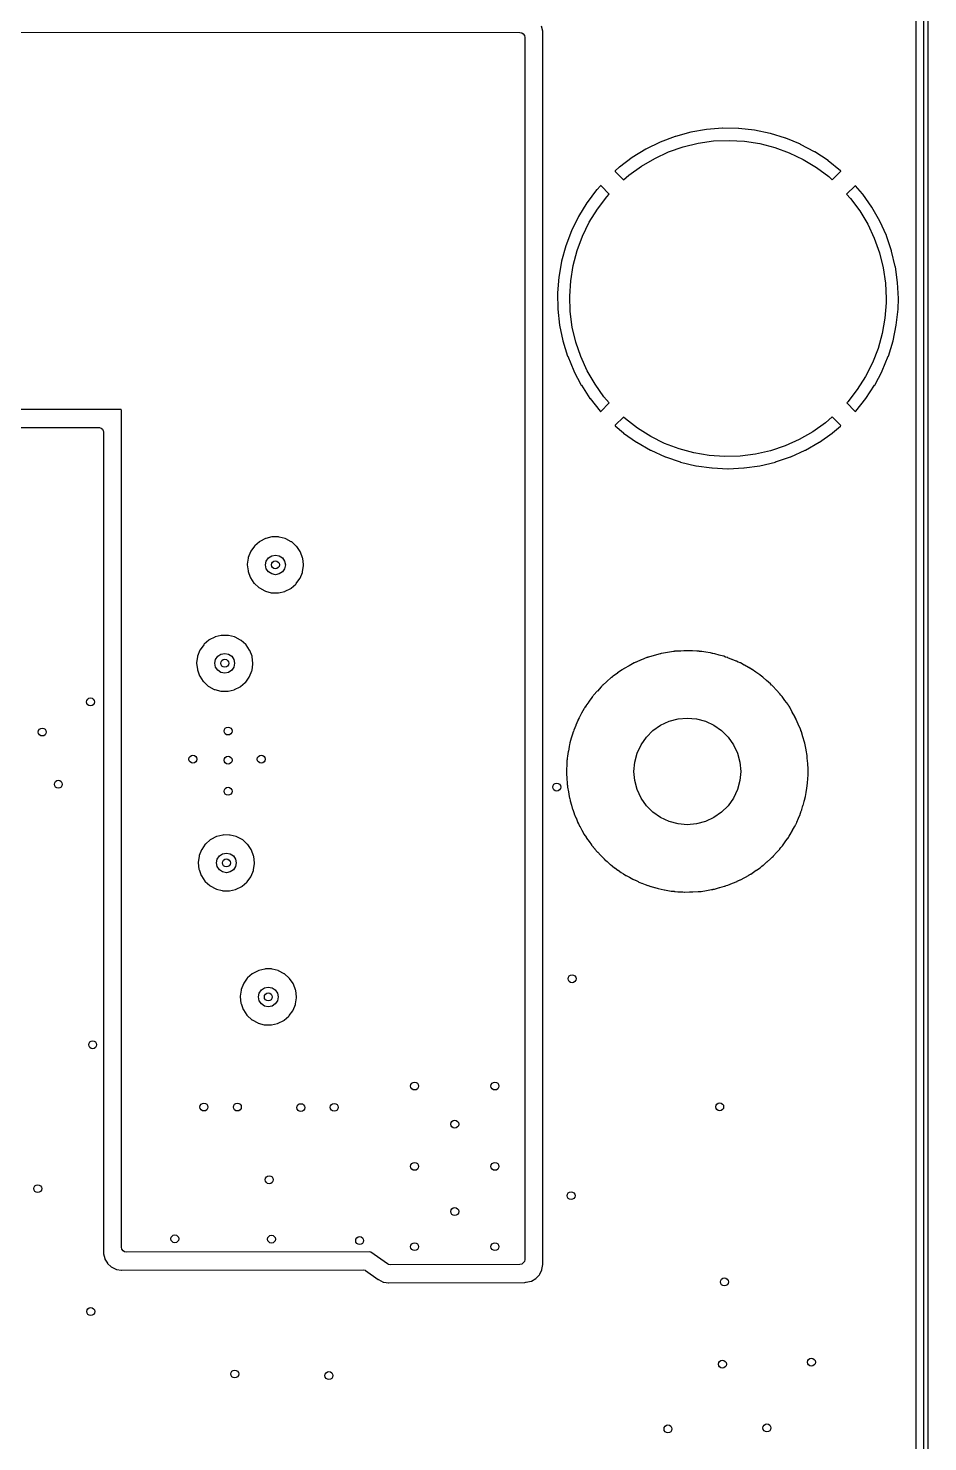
# Model space of a CAD drawing. Extents: x 0 to 4.25, y -4.33 to 0.
# Drawn here: x 3.359 to 4.254, y -2.123 to -0.715 of the extents above; entities that cross this region are included whole.
import ezdxf

# ---------------------------------------------------------------- set-up
doc = ezdxf.new("R2010")
doc.units = 0
doc.header["$MEASUREMENT"] = 0
doc.layers.add('BLACK', color=7, linetype='CONTINUOUS')

msp = doc.modelspace()

# ---------------------------------------------------------------- linework, layer by layer
at = {"layer": 'BLACK', "linetype": 'CONTINUOUS'}
for p, q in [((4.2539, 0), (4.2539, -4.3307)), ((4.242, -0.014), (4.242, -2.4072)), ((4.25, -4.3287), (4.25, -0.002)), ((0.5613, -0.7172), (3.8479, -0.7193)), ((3.8707, -0.7179), (3.8696, -0.7131)), ((3.8708, -0.7182), (3.8707, -0.7179)), ((3.8479, -0.7193), (3.8498, -0.7197)), ((3.8498, -0.7197), (3.8514, -0.7208)), ((3.8514, -0.7208), (3.8525, -0.7224)), ((3.8525, -0.7224), (3.8529, -0.7243)), ((3.8529, -0.7243), (3.8529, -1.9414)), ((3.8708, -0.7193), (3.8708, -0.7182)), ((3.8708, -0.7194), (3.8708, -0.7193)), ((3.8708, -0.8567), (3.8708, -0.7194)), ((4.0338, -0.816), (4.0182, -0.8187)), ((4.0339, -0.8159), (4.0338, -0.816)), ((4.0497, -0.8147), (4.0339, -0.8159)), ((4.0499, -0.8147), (4.0497, -0.8147)), ((4.0657, -0.815), (4.0499, -0.8147)), ((4.0659, -0.815), (4.0657, -0.815)), ((4.0816, -0.8167), (4.0659, -0.815)), ((3.9877, -0.8286), (3.9735, -0.8356)), ((3.9878, -0.8285), (3.9877, -0.8286)), ((4.0026, -0.823), (3.9878, -0.8285)), ((4.0028, -0.8229), (4.0026, -0.823)), ((4.018, -0.8187), (4.0028, -0.8229)), ((4.0107, -0.8332), (4.0256, -0.8296)), ((4.0182, -0.8187), (4.018, -0.8187)), ((4.0256, -0.8296), (4.0408, -0.8274)), ((4.0408, -0.8274), (4.0562, -0.8268)), ((4.0562, -0.8268), (4.0716, -0.8276)), ((4.0716, -0.8276), (4.0868, -0.83)), ((4.0817, -0.8167), (4.0816, -0.8167)), ((4.0972, -0.8199), (4.0817, -0.8167)), ((4.0868, -0.83), (4.1017, -0.8338)), ((4.0974, -0.82), (4.0972, -0.8199)), ((4.1125, -0.8246), (4.0974, -0.82)), ((4.1127, -0.8247), (4.1125, -0.8246)), ((4.1273, -0.8307), (4.1127, -0.8247)), ((3.9597, -0.844), (3.9471, -0.8535)), ((3.9598, -0.8439), (3.9597, -0.844)), ((3.9733, -0.8357), (3.9598, -0.8439)), ((3.9689, -0.8525), (3.9822, -0.8447)), ((3.9735, -0.8356), (3.9733, -0.8357)), ((3.9822, -0.8447), (3.9961, -0.8382)), ((3.9961, -0.8382), (4.0107, -0.8332)), ((4.1017, -0.8338), (4.1161, -0.8391)), ((4.1161, -0.8391), (4.13, -0.8457)), ((4.1274, -0.8308), (4.1273, -0.8307)), ((4.1414, -0.8382), (4.1274, -0.8308)), ((4.1415, -0.8383), (4.1414, -0.8382)), ((4.1547, -0.847), (4.1415, -0.8383)), ((3.8708, -0.8576), (3.8708, -0.8567)), ((3.8708, -0.979), (3.8708, -0.8576)), ((3.943, -0.8571), (3.9428, -0.8576)), ((3.9428, -0.8576), (3.9428, -0.8577)), ((3.9428, -0.8577), (3.9428, -0.8578)), ((3.9428, -0.8578), (3.9512, -0.8662)), ((3.9469, -0.8536), (3.943, -0.8571)), ((3.9471, -0.8535), (3.9469, -0.8536)), ((3.9564, -0.8615), (3.9689, -0.8525)), ((4.13, -0.8457), (4.1432, -0.8537)), ((4.1432, -0.8537), (4.1555, -0.8629)), ((4.1549, -0.8471), (4.1547, -0.847)), ((4.1672, -0.857), (4.1549, -0.8471)), ((4.159, -0.8661), (4.1673, -0.8579)), ((4.1674, -0.8571), (4.1672, -0.857)), ((4.1673, -0.8579), (4.1676, -0.8574)), ((4.1675, -0.8572), (4.1674, -0.8571)), ((4.1676, -0.8574), (4.1675, -0.8572)), ((3.9282, -0.872), (3.9245, -0.8761)), ((3.9284, -0.8719), (3.9282, -0.8719)), ((3.9282, -0.8719), (3.9282, -0.872)), ((3.9288, -0.8722), (3.9284, -0.8719)), ((3.937, -0.8803), (3.9288, -0.8722)), ((3.9512, -0.8662), (3.9564, -0.8615)), ((4.1555, -0.8629), (4.159, -0.8661)), ((4.1816, -0.872), (4.1732, -0.8803)), ((4.1817, -0.8719), (4.1816, -0.872)), ((4.1818, -0.8719), (4.1817, -0.8719)), ((4.1822, -0.8722), (4.1818, -0.8719)), ((4.1891, -0.8802), (4.1822, -0.8722)), ((3.9244, -0.8762), (3.9149, -0.8888)), ((3.9245, -0.8761), (3.9244, -0.8762)), ((3.9252, -0.8953), (3.9345, -0.883)), ((3.9345, -0.883), (3.937, -0.8803)), ((4.1732, -0.8803), (4.1772, -0.8847)), ((4.1772, -0.8847), (4.1863, -0.8971)), ((4.1892, -0.8804), (4.1891, -0.8802)), ((4.1983, -0.8933), (4.1892, -0.8804)), ((3.9148, -0.889), (3.9065, -0.9025)), ((3.9149, -0.8888), (3.9148, -0.889)), ((3.9171, -0.9084), (3.9252, -0.8953)), ((4.1863, -0.8971), (4.1942, -0.9103)), ((4.1984, -0.8934), (4.1983, -0.8933)), ((4.2062, -0.9072), (4.1984, -0.8934)), ((3.9064, -0.9026), (3.8995, -0.9168)), ((3.9065, -0.9025), (3.9064, -0.9026)), ((3.9104, -0.9222), (3.9171, -0.9084)), ((4.1942, -0.9103), (4.2007, -0.9242)), ((4.2063, -0.9073), (4.2062, -0.9072)), ((4.2128, -0.9217), (4.2063, -0.9073)), ((3.8994, -0.917), (3.8938, -0.9317)), ((3.8995, -0.9168), (3.8994, -0.917)), ((3.905, -0.9366), (3.9104, -0.9222)), ((4.2007, -0.9242), (4.2059, -0.9387)), ((4.2129, -0.9219), (4.2128, -0.9217)), ((4.218, -0.9368), (4.2129, -0.9219)), ((3.8938, -0.9319), (3.8896, -0.9472)), ((3.8938, -0.9317), (3.8938, -0.9319)), ((3.9011, -0.9515), (3.905, -0.9366)), ((4.2059, -0.9387), (4.2096, -0.9537)), ((4.218, -0.937), (4.218, -0.9368)), ((4.2217, -0.9524), (4.218, -0.937)), ((3.8895, -0.9473), (3.8868, -0.9629)), ((3.8896, -0.9472), (3.8895, -0.9473)), ((3.8986, -0.9667), (3.9011, -0.9515)), ((4.2096, -0.9537), (4.2119, -0.9689)), ((4.2218, -0.9526), (4.2217, -0.9524)), ((4.224, -0.9682), (4.2218, -0.9526)), ((3.8868, -0.9631), (3.8856, -0.9788)), ((3.8868, -0.9629), (3.8868, -0.9631)), ((3.8977, -0.9821), (3.8986, -0.9667)), ((4.2119, -0.9689), (4.2126, -0.9843)), ((4.224, -0.9684), (4.224, -0.9682)), ((4.2248, -0.9842), (4.224, -0.9684)), ((3.8708, -1.1104), (3.8708, -0.979)), ((3.8708, -0.979), (3.8708, -0.979)), ((3.8856, -0.9788), (3.8856, -0.979)), ((3.8856, -0.979), (3.8858, -0.9948)), ((3.8982, -0.9974), (3.8977, -0.9821)), ((4.2126, -0.9843), (4.2125, -0.9886)), ((4.2244, -0.9948), (4.2248, -0.9843)), ((4.2248, -0.9843), (4.2248, -0.9842)), ((3.8858, -0.9948), (3.8858, -0.995)), ((3.8858, -0.995), (3.8876, -1.0107)), ((3.9002, -1.0127), (3.8982, -0.9974)), ((4.2125, -0.9886), (4.2114, -1.004)), ((4.2227, -1.0107), (4.2244, -0.995)), ((4.2244, -0.995), (4.2244, -0.9948)), ((3.8876, -1.0107), (3.8876, -1.0109)), ((3.8876, -1.0109), (3.8908, -1.0264)), ((3.9037, -1.0277), (3.9002, -1.0127)), ((4.2114, -1.004), (4.2087, -1.0191)), ((4.2194, -1.0264), (4.2226, -1.0109)), ((4.2226, -1.0109), (4.2227, -1.0107)), ((3.8908, -1.0264), (3.8908, -1.0265)), ((3.8908, -1.0265), (3.8955, -1.0416)), ((3.9087, -1.0422), (3.9037, -1.0277)), ((4.2087, -1.0191), (4.2046, -1.034)), ((4.2148, -1.0416), (4.2194, -1.0265)), ((4.2194, -1.0265), (4.2194, -1.0264)), ((3.8955, -1.0416), (3.8956, -1.0418)), ((4.2046, -1.034), (4.199, -1.0483)), ((4.2147, -1.0418), (4.2148, -1.0416)), ((3.8956, -1.0418), (3.9016, -1.0564)), ((3.915, -1.0562), (3.9087, -1.0422)), ((4.199, -1.0483), (4.1921, -1.062)), ((4.2086, -1.0564), (4.2147, -1.0418)), ((3.9016, -1.0564), (3.9017, -1.0566)), ((3.9017, -1.0566), (3.9091, -1.0705)), ((3.9228, -1.0696), (3.915, -1.0562)), ((3.9317, -1.0821), (3.9228, -1.0696)), ((4.1921, -1.062), (4.1838, -1.075)), ((4.2012, -1.0705), (4.2086, -1.0566)), ((4.2086, -1.0566), (4.2086, -1.0564)), ((3.9091, -1.0705), (3.9092, -1.0707)), ((3.9092, -1.0707), (3.9178, -1.0839)), ((3.9178, -1.0839), (3.9179, -1.084)), ((3.937, -1.0881), (3.9317, -1.0821)), ((4.1838, -1.075), (4.1743, -1.0872)), ((4.1923, -1.084), (4.1924, -1.0839)), ((4.1924, -1.0839), (4.2011, -1.0707)), ((4.2011, -1.0707), (4.2012, -1.0705)), ((3.4509, -1.095), (0.5599, -1.0954)), ((3.4512, -1.095), (3.4509, -1.095)), ((3.4512, -1.0951), (3.4512, -1.095)), ((3.4514, -1.0956), (3.4512, -1.0951)), ((3.4514, -1.2496), (3.4514, -1.0956)), ((3.9179, -1.084), (3.9278, -1.0964)), ((3.9278, -1.0964), (3.9279, -1.0964)), ((3.9279, -1.0964), (3.9283, -1.0967)), ((3.9283, -1.0967), (3.9285, -1.0967)), ((3.9285, -1.0967), (3.937, -1.0881)), ((4.1743, -1.0872), (4.1733, -1.0882)), ((4.1733, -1.0882), (4.1815, -1.0964)), ((4.1815, -1.0964), (4.182, -1.0967)), ((4.182, -1.0967), (4.1821, -1.0967)), ((4.1821, -1.0967), (4.1823, -1.0965)), ((4.1823, -1.0965), (4.1824, -1.0964)), ((4.1824, -1.0964), (4.1923, -1.084)), ((3.8708, -1.111), (3.8708, -1.1104)), ((3.8708, -1.4573), (3.8708, -1.111)), ((3.943, -1.1106), (3.9428, -1.111)), ((3.9428, -1.111), (3.9428, -1.1111)), ((3.9428, -1.1111), (3.9429, -1.1112)), ((3.9429, -1.1112), (3.9511, -1.1182)), ((3.9512, -1.1024), (3.943, -1.1106)), ((3.9531, -1.1042), (3.9512, -1.1024)), ((3.9652, -1.1136), (3.9531, -1.1042)), ((4.1521, -1.1083), (4.1395, -1.1172)), ((4.159, -1.1023), (4.1521, -1.1083)), ((4.1674, -1.1107), (4.159, -1.1023)), ((4.1592, -1.1182), (4.1672, -1.1114)), ((4.1672, -1.1114), (4.1675, -1.1109)), ((4.1675, -1.1108), (4.1674, -1.1107)), ((4.1675, -1.1109), (4.1675, -1.1108)), ((0.938, -1.1133), (3.4295, -1.1129)), ((3.4295, -1.1129), (3.4312, -1.1133)), ((3.4312, -1.1133), (3.4326, -1.1144)), ((3.4326, -1.1144), (3.4334, -1.116)), ((3.4334, -1.116), (3.4335, -1.1169)), ((3.4335, -1.1169), (3.4336, -1.9342)), ((3.9511, -1.1182), (3.9512, -1.1183)), ((3.9512, -1.1183), (3.9642, -1.1274)), ((3.9783, -1.1217), (3.9652, -1.1136)), ((3.9921, -1.1286), (3.9783, -1.1217)), ((4.1261, -1.1248), (4.1121, -1.1311)), ((4.1395, -1.1172), (4.1261, -1.1248)), ((4.1461, -1.1274), (4.159, -1.1183)), ((4.159, -1.1183), (4.1592, -1.1182)), ((3.9642, -1.1274), (3.9643, -1.1275)), ((3.9643, -1.1275), (3.978, -1.1354)), ((3.978, -1.1354), (3.9782, -1.1354)), ((3.9782, -1.1354), (3.9926, -1.1419)), ((4.0065, -1.134), (3.9921, -1.1286)), ((4.0213, -1.1381), (4.0065, -1.134)), ((4.0365, -1.1406), (4.0213, -1.1381)), ((4.0825, -1.1393), (4.0672, -1.1413)), ((4.0975, -1.1359), (4.0825, -1.1393)), ((4.1121, -1.1311), (4.0975, -1.1359)), ((4.1177, -1.1419), (4.132, -1.1354)), ((4.132, -1.1354), (4.1322, -1.1354)), ((4.1322, -1.1354), (4.1459, -1.1275)), ((4.1459, -1.1275), (4.1461, -1.1274)), ((3.9926, -1.1419), (3.9928, -1.142)), ((3.9928, -1.142), (4.0077, -1.1471)), ((4.0077, -1.1471), (4.0079, -1.1472)), ((4.0079, -1.1472), (4.0232, -1.1509)), ((4.0232, -1.1509), (4.0234, -1.1509)), ((4.0234, -1.1509), (4.0391, -1.1531)), ((4.0518, -1.1417), (4.0365, -1.1406)), ((4.0391, -1.1531), (4.0393, -1.1531)), ((4.0393, -1.1531), (4.055, -1.1539)), ((4.0672, -1.1413), (4.0518, -1.1417)), ((4.055, -1.1539), (4.0552, -1.1539)), ((4.0552, -1.1539), (4.071, -1.1531)), ((4.071, -1.1531), (4.0712, -1.1531)), ((4.0712, -1.1531), (4.0868, -1.1509)), ((4.0868, -1.1509), (4.087, -1.1509)), ((4.087, -1.1509), (4.1024, -1.1472)), ((4.1024, -1.1472), (4.1025, -1.1471)), ((4.1025, -1.1471), (4.1175, -1.142)), ((4.1175, -1.142), (4.1177, -1.1419)), ((3.5947, -1.2235), (3.5892, -1.2263)), ((3.5952, -1.2233), (3.5947, -1.2235)), ((3.6012, -1.2218), (3.5952, -1.2233)), ((3.6018, -1.2218), (3.6012, -1.2218)), ((3.6079, -1.2218), (3.6018, -1.2218)), ((3.6085, -1.2219), (3.6079, -1.2218)), ((3.6145, -1.2234), (3.6085, -1.2219)), ((3.615, -1.2236), (3.6145, -1.2234)), ((3.6205, -1.2265), (3.615, -1.2236)), ((3.5799, -1.2366), (3.5777, -1.2424)), ((3.5802, -1.2361), (3.5799, -1.2366)), ((3.5837, -1.2311), (3.5802, -1.2361)), ((3.5841, -1.2307), (3.5837, -1.2311)), ((3.5888, -1.2266), (3.5841, -1.2307)), ((3.5892, -1.2263), (3.5888, -1.2266)), ((3.6209, -1.2268), (3.6205, -1.2265)), ((3.6255, -1.2309), (3.6209, -1.2268)), ((3.6259, -1.2313), (3.6255, -1.2309)), ((3.6294, -1.2364), (3.6259, -1.2313)), ((3.6297, -1.2369), (3.6294, -1.2364)), ((3.6318, -1.2426), (3.6297, -1.2369)), ((3.4514, -1.2499), (3.4514, -1.2496)), ((3.4514, -1.3476), (3.4514, -1.2499)), ((3.5775, -1.2429), (3.5767, -1.249)), ((3.5767, -1.249), (3.5767, -1.2496)), ((3.5767, -1.2496), (3.5774, -1.2557)), ((3.5777, -1.2424), (3.5775, -1.2429)), ((3.5949, -1.2496), (3.5956, -1.2458)), ((3.5956, -1.2534), (3.5949, -1.2496)), ((3.5956, -1.2458), (3.5978, -1.2427)), ((3.5978, -1.2427), (3.601, -1.2405)), ((3.601, -1.2405), (3.6047, -1.2398)), ((3.6047, -1.2398), (3.6085, -1.2405)), ((3.6085, -1.2405), (3.6117, -1.2427)), ((3.6117, -1.2427), (3.6138, -1.2458)), ((3.6138, -1.2458), (3.6146, -1.2496)), ((3.6146, -1.2496), (3.6138, -1.2534)), ((3.632, -1.2432), (3.6318, -1.2426)), ((3.6318, -1.2566), (3.6327, -1.2504)), ((3.6327, -1.2494), (3.632, -1.2432)), ((3.6328, -1.2498), (3.6327, -1.2494)), ((3.6327, -1.2504), (3.6328, -1.25)), ((3.6328, -1.25), (3.6328, -1.2498)), ((3.5774, -1.2557), (3.5775, -1.2563)), ((3.5775, -1.2563), (3.5796, -1.262)), ((3.5796, -1.262), (3.5799, -1.2626)), ((3.5799, -1.2626), (3.5833, -1.2677)), ((3.5978, -1.2566), (3.5956, -1.2534)), ((3.601, -1.2587), (3.5978, -1.2566)), ((3.6047, -1.2594), (3.601, -1.2587)), ((3.6085, -1.2587), (3.6047, -1.2594)), ((3.6117, -1.2566), (3.6085, -1.2587)), ((3.6138, -1.2534), (3.6117, -1.2566)), ((3.6255, -1.2683), (3.6291, -1.2633)), ((3.6291, -1.2633), (3.6294, -1.2628)), ((3.6294, -1.2628), (3.6317, -1.2571)), ((3.6317, -1.2571), (3.6318, -1.2566)), ((3.5833, -1.2677), (3.5837, -1.2681)), ((3.5837, -1.2681), (3.5883, -1.2723)), ((3.5883, -1.2723), (3.5888, -1.2726)), ((3.5888, -1.2726), (3.5941, -1.2755)), ((3.5941, -1.2755), (3.5947, -1.2757)), ((3.5947, -1.2757), (3.6006, -1.2773)), ((3.6006, -1.2773), (3.6012, -1.2774)), ((3.6012, -1.2774), (3.6074, -1.2775)), ((3.6074, -1.2775), (3.6079, -1.2774)), ((3.6079, -1.2774), (3.6139, -1.276)), ((3.6139, -1.276), (3.6145, -1.2758)), ((3.6145, -1.2758), (3.62, -1.2731)), ((3.62, -1.2731), (3.6205, -1.2728)), ((3.6205, -1.2728), (3.6251, -1.2688)), ((3.6251, -1.2688), (3.6255, -1.2683)), ((3.5443, -1.3215), (3.5388, -1.3243)), ((3.5448, -1.3213), (3.5443, -1.3215)), ((3.5508, -1.3199), (3.5448, -1.3213)), ((3.5514, -1.3198), (3.5508, -1.3199)), ((3.5575, -1.3198), (3.5514, -1.3198)), ((3.5581, -1.3199), (3.5575, -1.3198)), ((3.564, -1.3214), (3.5581, -1.3199)), ((3.5646, -1.3216), (3.564, -1.3214)), ((3.57, -1.3245), (3.5646, -1.3216)), ((3.5295, -1.3347), (3.5272, -1.3404)), ((3.5298, -1.3341), (3.5295, -1.3347)), ((3.5333, -1.3291), (3.5298, -1.3341)), ((3.5337, -1.3287), (3.5333, -1.3291)), ((3.5383, -1.3247), (3.5337, -1.3287)), ((3.5388, -1.3243), (3.5383, -1.3247)), ((3.5705, -1.3248), (3.57, -1.3245)), ((3.5751, -1.3289), (3.5705, -1.3248)), ((3.5755, -1.3294), (3.5751, -1.3289)), ((3.579, -1.3344), (3.5755, -1.3294)), ((3.5792, -1.3349), (3.579, -1.3344)), ((3.5814, -1.3407), (3.5792, -1.3349)), ((3.9948, -1.3369), (3.9889, -1.3378)), ((4.0009, -1.3358), (3.9948, -1.3369)), ((3.9948, -1.3369), (3.9948, -1.3369)), ((4.0011, -1.3358), (4.0009, -1.3358)), ((4.0014, -1.3358), (4.0011, -1.3358)), ((4.0018, -1.3358), (4.0014, -1.3358)), ((4.002, -1.3357), (4.0018, -1.3358)), ((4.0022, -1.3357), (4.002, -1.3357)), ((4.0082, -1.3354), (4.0022, -1.3357)), ((4.0111, -1.3353), (4.0082, -1.3354)), ((4.0082, -1.3354), (4.0082, -1.3354)), ((4.0113, -1.3353), (4.0111, -1.3353)), ((4.0116, -1.3353), (4.0113, -1.3353)), ((4.0118, -1.3353), (4.0116, -1.3353)), ((4.0154, -1.3351), (4.0118, -1.3353)), ((4.0156, -1.3351), (4.0154, -1.3351)), ((4.0183, -1.3353), (4.0156, -1.3351)), ((4.0186, -1.3353), (4.0183, -1.3353)), ((4.0196, -1.3353), (4.0186, -1.3353)), ((4.0197, -1.3353), (4.0196, -1.3353)), ((4.024, -1.3354), (4.0197, -1.3353)), ((4.0242, -1.3354), (4.024, -1.3354)), ((4.0264, -1.3357), (4.0242, -1.3354)), ((4.0267, -1.3358), (4.0264, -1.3357)), ((4.0288, -1.3359), (4.0267, -1.3358)), ((4.029, -1.3359), (4.0288, -1.3359)), ((4.0331, -1.3366), (4.029, -1.3359)), ((4.0332, -1.3367), (4.0331, -1.3366)), ((4.0375, -1.3373), (4.0332, -1.3367)), ((4.0377, -1.3373), (4.0375, -1.3373)), ((4.0397, -1.3378), (4.0377, -1.3373)), ((3.4514, -1.3479), (3.4514, -1.3476)), ((3.4514, -1.5465), (3.4514, -1.3479)), ((3.5271, -1.341), (3.5263, -1.3471)), ((3.5263, -1.3471), (3.5263, -1.3476)), ((3.5263, -1.3476), (3.527, -1.3537)), ((3.5272, -1.3404), (3.5271, -1.341)), ((3.5444, -1.3476), (3.5452, -1.3439)), ((3.5452, -1.3514), (3.5444, -1.3476)), ((3.5452, -1.3439), (3.5473, -1.3407)), ((3.5473, -1.3546), (3.5452, -1.3514)), ((3.5473, -1.3407), (3.5505, -1.3385)), ((3.5505, -1.3385), (3.5543, -1.3378)), ((3.5543, -1.3378), (3.5581, -1.3385)), ((3.5581, -1.3385), (3.5612, -1.3407)), ((3.5612, -1.3407), (3.5634, -1.3439)), ((3.5634, -1.3514), (3.5612, -1.3546)), ((3.5634, -1.3439), (3.5641, -1.3476)), ((3.5641, -1.3476), (3.5634, -1.3514)), ((3.5816, -1.3413), (3.5814, -1.3407)), ((3.5814, -1.3546), (3.5823, -1.3484)), ((3.5823, -1.3475), (3.5816, -1.3413)), ((3.5823, -1.3478), (3.5823, -1.3475)), ((3.5823, -1.3481), (3.5823, -1.3478)), ((3.5823, -1.3484), (3.5823, -1.3481)), ((3.9567, -1.3502), (3.9517, -1.3528)), ((3.9618, -1.3473), (3.9567, -1.3501)), ((3.9567, -1.3501), (3.9567, -1.3502)), ((3.962, -1.3472), (3.9618, -1.3473)), ((3.9626, -1.347), (3.962, -1.3472)), ((3.9629, -1.3468), (3.9626, -1.347)), ((3.9634, -1.3466), (3.9629, -1.3468)), ((3.9636, -1.3465), (3.9634, -1.3466)), ((3.9688, -1.3443), (3.9636, -1.3465)), ((3.9689, -1.3443), (3.9688, -1.3443)), ((3.9744, -1.342), (3.9689, -1.3443)), ((3.9746, -1.3419), (3.9744, -1.342)), ((3.9751, -1.3418), (3.9746, -1.3419)), ((3.9755, -1.3417), (3.9751, -1.3418)), ((3.9758, -1.3415), (3.9755, -1.3417)), ((3.976, -1.3415), (3.9758, -1.3415)), ((3.9816, -1.3399), (3.976, -1.3415)), ((3.9875, -1.3382), (3.9816, -1.3399)), ((3.9816, -1.3399), (3.9816, -1.3399)), ((3.9877, -1.3381), (3.9875, -1.3382)), ((3.9881, -1.3381), (3.9877, -1.3381)), ((3.9885, -1.338), (3.9881, -1.3381)), ((3.9887, -1.3379), (3.9885, -1.338)), ((3.9889, -1.3378), (3.9887, -1.3379)), ((4.04, -1.3379), (4.0397, -1.3378)), ((4.042, -1.3382), (4.04, -1.3379)), ((4.0422, -1.3383), (4.042, -1.3382)), ((4.0463, -1.3395), (4.0422, -1.3383)), ((4.0464, -1.3395), (4.0463, -1.3395)), ((4.0507, -1.3406), (4.0464, -1.3395)), ((4.0509, -1.3407), (4.0507, -1.3406)), ((4.0528, -1.3414), (4.0509, -1.3407)), ((4.0531, -1.3415), (4.0528, -1.3414)), ((4.0549, -1.342), (4.0531, -1.3415)), ((4.0551, -1.3421), (4.0549, -1.342)), ((4.0591, -1.3438), (4.0551, -1.3421)), ((4.0592, -1.3438), (4.0591, -1.3438)), ((4.0634, -1.3454), (4.0592, -1.3438)), ((4.0637, -1.3455), (4.0634, -1.3454)), ((4.0653, -1.3464), (4.0637, -1.3455)), ((4.0656, -1.3465), (4.0653, -1.3464)), ((4.0673, -1.3472), (4.0656, -1.3465)), ((4.0675, -1.3473), (4.0673, -1.3472)), ((4.0713, -1.3495), (4.0675, -1.3473)), ((4.0715, -1.3495), (4.0713, -1.3495)), ((4.0756, -1.3517), (4.0715, -1.3495)), ((3.527, -1.3537), (3.5271, -1.3543)), ((3.5271, -1.3543), (3.5292, -1.3601)), ((3.5292, -1.3601), (3.5295, -1.3606)), ((3.5295, -1.3606), (3.5329, -1.3657)), ((3.5505, -1.3567), (3.5473, -1.3546)), ((3.5543, -1.3575), (3.5505, -1.3567)), ((3.5581, -1.3567), (3.5543, -1.3575)), ((3.5612, -1.3546), (3.5581, -1.3567)), ((3.5751, -1.3664), (3.5787, -1.3614)), ((3.5787, -1.3614), (3.579, -1.3609)), ((3.579, -1.3609), (3.5812, -1.3552)), ((3.5812, -1.3552), (3.5814, -1.3546)), ((3.9389, -1.3619), (3.9347, -1.3657)), ((3.9391, -1.3618), (3.9389, -1.3619)), ((3.9397, -1.3613), (3.9391, -1.3618)), ((3.94, -1.3611), (3.9397, -1.3613)), ((3.9405, -1.3606), (3.94, -1.3611)), ((3.9407, -1.3605), (3.9405, -1.3606)), ((3.9452, -1.3574), (3.9407, -1.3605)), ((3.9453, -1.3573), (3.9452, -1.3574)), ((3.9499, -1.354), (3.9453, -1.3573)), ((3.9501, -1.3538), (3.9499, -1.354)), ((3.9507, -1.3535), (3.9501, -1.3538)), ((3.9511, -1.3533), (3.9507, -1.3535)), ((3.9516, -1.353), (3.9511, -1.3533)), ((3.9517, -1.3528), (3.9516, -1.353)), ((4.0758, -1.3518), (4.0756, -1.3517)), ((4.0773, -1.3528), (4.0758, -1.3518)), ((4.0775, -1.3529), (4.0773, -1.3528)), ((4.079, -1.3537), (4.0775, -1.3529)), ((4.0792, -1.3538), (4.079, -1.3537)), ((4.0829, -1.3565), (4.0792, -1.3538)), ((4.083, -1.3566), (4.0829, -1.3565)), ((4.0869, -1.3592), (4.083, -1.3566)), ((4.0871, -1.3594), (4.0869, -1.3592)), ((4.0884, -1.3604), (4.0871, -1.3594)), ((4.0886, -1.3606), (4.0884, -1.3604)), ((4.0899, -1.3615), (4.0886, -1.3606)), ((4.0901, -1.3617), (4.0899, -1.3615)), ((4.0935, -1.3648), (4.0901, -1.3617)), ((4.0936, -1.3649), (4.0935, -1.3648)), ((4.0973, -1.368), (4.0936, -1.3649)), ((3.5329, -1.3657), (3.5333, -1.3661)), ((3.5333, -1.3661), (3.5378, -1.3703)), ((3.5378, -1.3703), (3.5383, -1.3706)), ((3.5383, -1.3706), (3.5437, -1.3736)), ((3.5437, -1.3736), (3.5443, -1.3738)), ((3.5443, -1.3738), (3.5502, -1.3753)), ((3.5502, -1.3753), (3.5508, -1.3754)), ((3.5508, -1.3754), (3.5569, -1.3755)), ((3.5569, -1.3755), (3.5575, -1.3755)), ((3.5575, -1.3755), (3.5635, -1.3741)), ((3.5635, -1.3741), (3.564, -1.3739)), ((3.564, -1.3739), (3.5695, -1.3711)), ((3.5695, -1.3711), (3.57, -1.3708)), ((3.57, -1.3708), (3.5747, -1.3668)), ((3.5747, -1.3668), (3.5751, -1.3664)), ((3.9214, -1.3794), (3.9209, -1.3801)), ((3.9215, -1.3792), (3.9214, -1.3794)), ((3.9251, -1.3753), (3.9215, -1.3792)), ((3.9252, -1.3753), (3.9251, -1.3753)), ((3.9288, -1.3711), (3.9252, -1.3753)), ((3.929, -1.3709), (3.9288, -1.3711)), ((3.9296, -1.3703), (3.929, -1.3709)), ((3.9299, -1.3701), (3.9296, -1.3703)), ((3.9304, -1.3695), (3.9299, -1.3701)), ((3.9306, -1.3693), (3.9304, -1.3695)), ((3.9347, -1.3658), (3.9306, -1.3693)), ((3.9347, -1.3657), (3.9347, -1.3658)), ((4.0975, -1.3682), (4.0973, -1.368)), ((4.0986, -1.3693), (4.0975, -1.3682)), ((4.0988, -1.3695), (4.0986, -1.3693)), ((4.0999, -1.3705), (4.0988, -1.3695)), ((4.1, -1.3707), (4.0999, -1.3705)), ((4.1032, -1.3742), (4.1, -1.3707)), ((4.1033, -1.3743), (4.1032, -1.3742)), ((4.1067, -1.3779), (4.1033, -1.3743)), ((4.1068, -1.3781), (4.1067, -1.3779)), ((4.1077, -1.3793), (4.1068, -1.3781)), ((4.1079, -1.3795), (4.1077, -1.3793)), ((4.1088, -1.3805), (4.1079, -1.3795)), ((3.9121, -1.3926), (3.9095, -1.3972)), ((3.9122, -1.3924), (3.9121, -1.3926)), ((3.9128, -1.3915), (3.9122, -1.3924)), ((3.913, -1.3912), (3.9128, -1.3915)), ((3.9135, -1.3903), (3.913, -1.3912)), ((3.9136, -1.3901), (3.9135, -1.3903)), ((3.9167, -1.3859), (3.9136, -1.3901)), ((3.9198, -1.3814), (3.9167, -1.3858)), ((3.9167, -1.3858), (3.9167, -1.3859)), ((3.92, -1.3812), (3.9198, -1.3814)), ((3.9206, -1.3804), (3.92, -1.3812)), ((3.9209, -1.3801), (3.9206, -1.3804)), ((4.109, -1.3807), (4.1088, -1.3805)), ((4.1118, -1.3847), (4.109, -1.3807)), ((4.1118, -1.3848), (4.1118, -1.3847)), ((4.1149, -1.3888), (4.1118, -1.3848)), ((4.115, -1.389), (4.1149, -1.3888)), ((4.1157, -1.3902), (4.115, -1.389)), ((4.1159, -1.3905), (4.1157, -1.3902)), ((4.1166, -1.3915), (4.1159, -1.3905)), ((4.1167, -1.3917), (4.1166, -1.3915)), ((4.1191, -1.3961), (4.1167, -1.3917)), ((3.9056, -1.4046), (3.9037, -1.4094)), ((3.9057, -1.4044), (3.9056, -1.4046)), ((3.9063, -1.4033), (3.9057, -1.4044)), ((3.9064, -1.403), (3.9063, -1.4033)), ((3.9069, -1.402), (3.9064, -1.403)), ((3.907, -1.4018), (3.9069, -1.402)), ((3.9095, -1.3973), (3.907, -1.4018)), ((3.9095, -1.3972), (3.9095, -1.3973)), ((3.9881, -1.4093), (3.9965, -1.4054)), ((3.9965, -1.4054), (4.0054, -1.403)), ((4.0054, -1.403), (4.0146, -1.4022)), ((4.0146, -1.4022), (4.0239, -1.403)), ((4.0239, -1.403), (4.0328, -1.4054)), ((4.0328, -1.4054), (4.0412, -1.4093)), ((4.1191, -1.3962), (4.1191, -1.3961)), ((4.1217, -1.4006), (4.1191, -1.3962)), ((4.1218, -1.4008), (4.1217, -1.4006)), ((4.1223, -1.402), (4.1218, -1.4008)), ((4.1225, -1.4023), (4.1223, -1.402)), ((4.123, -1.4033), (4.1225, -1.4023)), ((4.1231, -1.4035), (4.123, -1.4033)), ((4.1251, -1.4082), (4.1231, -1.4035)), ((3.9006, -1.4173), (3.8992, -1.4222)), ((3.9007, -1.417), (3.9006, -1.4173)), ((3.9011, -1.4158), (3.9007, -1.417)), ((3.9013, -1.4155), (3.9011, -1.4158)), ((3.9016, -1.4143), (3.9013, -1.4155)), ((3.9017, -1.4141), (3.9016, -1.4143)), ((3.9037, -1.4095), (3.9017, -1.4141)), ((3.9037, -1.4094), (3.9037, -1.4095)), ((3.9686, -1.4287), (3.9739, -1.4211)), ((3.9739, -1.4211), (3.9805, -1.4146)), ((3.9805, -1.4146), (3.9881, -1.4093)), ((4.0412, -1.4093), (4.0488, -1.4146)), ((4.0488, -1.4146), (4.0554, -1.4211)), ((4.0554, -1.4211), (4.0607, -1.4287)), ((4.1251, -1.4083), (4.1251, -1.4082)), ((4.1272, -1.4131), (4.1251, -1.4083)), ((4.1273, -1.4133), (4.1272, -1.4131)), ((4.1277, -1.4144), (4.1273, -1.4133)), ((4.1278, -1.4147), (4.1277, -1.4144)), ((4.1282, -1.4157), (4.1278, -1.4147)), ((4.1282, -1.4159), (4.1282, -1.4157)), ((4.1297, -1.4209), (4.1282, -1.4159)), ((4.1297, -1.421), (4.1297, -1.4209)), ((4.1313, -1.4261), (4.1297, -1.421)), ((3.8962, -1.4354), (3.8954, -1.4401)), ((3.8963, -1.4353), (3.8962, -1.4354)), ((3.897, -1.4304), (3.8963, -1.4353)), ((3.8971, -1.4302), (3.897, -1.4304)), ((3.8974, -1.4288), (3.8971, -1.4302)), ((3.8975, -1.4285), (3.8974, -1.4288)), ((3.8977, -1.4271), (3.8975, -1.4285)), ((3.8978, -1.4269), (3.8977, -1.4271)), ((3.8992, -1.4223), (3.8978, -1.4269)), ((3.8992, -1.4222), (3.8992, -1.4223)), ((3.9647, -1.4371), (3.9686, -1.4287)), ((4.0607, -1.4287), (4.0646, -1.4371)), ((4.1314, -1.4263), (4.1313, -1.4261)), ((4.1315, -1.4273), (4.1314, -1.4263)), ((4.1316, -1.4277), (4.1315, -1.4273)), ((4.1319, -1.4286), (4.1316, -1.4277)), ((4.1319, -1.4288), (4.1319, -1.4286)), ((4.1328, -1.434), (4.1319, -1.4288)), ((4.1328, -1.4341), (4.1328, -1.434)), ((4.1338, -1.4395), (4.1328, -1.4341)), ((3.8947, -1.4489), (3.8944, -1.4535)), ((3.8948, -1.4487), (3.8947, -1.4489)), ((3.8949, -1.4439), (3.8948, -1.4487)), ((3.895, -1.4437), (3.8949, -1.4439)), ((3.8952, -1.4421), (3.895, -1.4437)), ((3.8953, -1.4404), (3.8952, -1.4418)), ((3.8952, -1.4418), (3.8952, -1.4421)), ((3.8954, -1.4401), (3.8953, -1.4404)), ((3.9615, -1.4553), (3.9623, -1.4461)), ((3.9623, -1.4461), (3.9647, -1.4371)), ((4.0646, -1.4371), (4.067, -1.4461)), ((4.067, -1.4461), (4.0678, -1.4553)), ((4.1339, -1.4397), (4.1338, -1.4395)), ((4.1339, -1.4406), (4.1339, -1.4397)), ((4.134, -1.441), (4.1339, -1.4406)), ((4.1341, -1.4418), (4.134, -1.441)), ((4.1341, -1.442), (4.1341, -1.4418)), ((4.1345, -1.4474), (4.1341, -1.442)), ((4.1345, -1.4475), (4.1345, -1.4474)), ((4.1349, -1.4531), (4.1345, -1.4475)), ((3.8708, -1.9462), (3.8708, -1.4573)), ((3.8708, -1.4573), (3.8708, -1.4573)), ((3.8944, -1.4535), (3.8944, -1.4538)), ((3.8944, -1.4538), (3.8945, -1.4553)), ((3.8945, -1.4556), (3.8944, -1.4573)), ((3.8944, -1.4573), (3.8944, -1.4575)), ((3.8944, -1.4575), (3.8948, -1.4623)), ((3.8945, -1.4553), (3.8945, -1.4556)), ((3.8948, -1.4623), (3.8948, -1.4624)), ((3.8948, -1.4624), (3.895, -1.4669)), ((3.9623, -1.4645), (3.9615, -1.4553)), ((4.0678, -1.4553), (4.067, -1.4645)), ((4.1344, -1.4667), (4.1345, -1.4628)), ((4.1345, -1.4626), (4.1348, -1.4587)), ((4.1345, -1.4628), (4.1345, -1.4626)), ((4.1348, -1.4587), (4.1349, -1.4586)), ((4.1349, -1.4533), (4.1349, -1.4531)), ((4.1349, -1.4541), (4.1349, -1.4533)), ((4.1349, -1.4545), (4.1349, -1.4541)), ((4.1349, -1.4552), (4.1349, -1.4545)), ((4.1349, -1.4554), (4.1349, -1.4552)), ((4.1349, -1.4586), (4.1349, -1.4554)), ((3.895, -1.4669), (3.895, -1.4672)), ((3.895, -1.4672), (3.8952, -1.4688)), ((3.8952, -1.4688), (3.8953, -1.4691)), ((3.8953, -1.4691), (3.8954, -1.4709)), ((3.8954, -1.4709), (3.8954, -1.4711)), ((3.8954, -1.4711), (3.8963, -1.4757)), ((3.8963, -1.4757), (3.8963, -1.4758)), ((3.8963, -1.4758), (3.897, -1.4802)), ((3.9647, -1.4735), (3.9623, -1.4645)), ((3.9686, -1.4819), (3.9647, -1.4735)), ((4.0646, -1.4735), (4.0607, -1.4819)), ((4.067, -1.4645), (4.0646, -1.4735)), ((4.1323, -1.4802), (4.1329, -1.4762)), ((4.1329, -1.476), (4.1337, -1.4722)), ((4.1329, -1.4762), (4.1329, -1.476)), ((4.1337, -1.4719), (4.1339, -1.4696)), ((4.1337, -1.4722), (4.1337, -1.4719)), ((4.1339, -1.4696), (4.134, -1.4694)), ((4.134, -1.4694), (4.1343, -1.4669)), ((4.1343, -1.4669), (4.1344, -1.4667)), ((3.897, -1.4802), (3.8971, -1.4804)), ((3.8971, -1.4804), (3.8975, -1.4821)), ((3.8975, -1.4821), (3.8976, -1.4824)), ((3.8976, -1.4824), (3.8979, -1.4843)), ((3.8979, -1.4843), (3.898, -1.4845)), ((3.898, -1.4845), (3.8993, -1.4888)), ((3.8993, -1.4888), (3.8994, -1.489)), ((3.8994, -1.489), (3.9005, -1.4932)), ((3.9739, -1.4895), (3.9686, -1.4819)), ((3.9805, -1.496), (3.9739, -1.4895)), ((4.0554, -1.4895), (4.0488, -1.496)), ((4.0607, -1.4819), (4.0554, -1.4895)), ((4.1287, -1.4934), (4.1298, -1.4893)), ((4.1298, -1.4893), (4.1299, -1.4892)), ((4.1299, -1.4892), (4.1311, -1.4853)), ((4.1311, -1.4851), (4.1316, -1.4829)), ((4.1311, -1.4853), (4.1311, -1.4851)), ((4.1316, -1.4827), (4.1322, -1.4804)), ((4.1316, -1.4829), (4.1316, -1.4827)), ((4.1322, -1.4804), (4.1323, -1.4802)), ((3.9005, -1.4932), (3.9006, -1.4934)), ((3.9006, -1.4934), (3.9013, -1.4951)), ((3.9013, -1.4951), (3.9014, -1.4954)), ((3.9014, -1.4954), (3.902, -1.4973)), ((3.902, -1.4973), (3.9021, -1.4975)), ((3.9021, -1.4975), (3.9038, -1.5016)), ((3.9038, -1.5016), (3.9039, -1.5017)), ((3.9039, -1.5017), (3.9055, -1.5056)), ((3.9055, -1.5056), (3.9055, -1.5058)), ((3.9055, -1.5058), (3.9065, -1.5076)), ((3.9881, -1.5013), (3.9805, -1.496)), ((3.9965, -1.5053), (3.9881, -1.5013)), ((4.0054, -1.5077), (3.9965, -1.5053)), ((4.0328, -1.5053), (4.0239, -1.5077)), ((4.0412, -1.5013), (4.0328, -1.5053)), ((4.0488, -1.496), (4.0412, -1.5013)), ((4.1226, -1.5081), (4.1236, -1.5062)), ((4.1236, -1.5062), (4.1237, -1.506)), ((4.1237, -1.506), (4.1253, -1.502)), ((4.1253, -1.5019), (4.127, -1.4981)), ((4.1253, -1.502), (4.1253, -1.5019)), ((4.127, -1.4981), (4.1271, -1.4979)), ((4.1271, -1.4979), (4.1277, -1.4959)), ((4.1277, -1.4959), (4.1278, -1.4956)), ((4.1278, -1.4956), (4.1287, -1.4936)), ((4.1287, -1.4936), (4.1287, -1.4934)), ((3.5459, -1.5203), (3.5404, -1.5231)), ((3.5464, -1.5201), (3.5459, -1.5203)), ((3.5524, -1.5187), (3.5464, -1.5201)), ((3.553, -1.5186), (3.5524, -1.5187)), ((3.5591, -1.5187), (3.553, -1.5186)), ((3.5597, -1.5187), (3.5591, -1.5187)), ((3.5657, -1.5202), (3.5597, -1.5187)), ((3.5662, -1.5204), (3.5657, -1.5202)), ((3.5716, -1.5233), (3.5662, -1.5204)), ((3.9065, -1.5076), (3.9066, -1.5079)), ((3.9066, -1.5079), (3.9074, -1.5098)), ((3.9074, -1.5098), (3.9076, -1.51)), ((3.9076, -1.51), (3.9097, -1.5137)), ((3.9097, -1.5137), (3.9098, -1.5138)), ((3.9098, -1.5138), (3.9117, -1.5175)), ((3.9117, -1.5175), (3.9118, -1.5177)), ((3.9118, -1.5177), (3.913, -1.5194)), ((3.913, -1.5194), (3.9132, -1.5197)), ((3.9132, -1.5197), (3.9143, -1.5216)), ((4.0146, -1.5085), (4.0054, -1.5077)), ((4.0239, -1.5077), (4.0146, -1.5085)), ((4.1149, -1.5218), (4.1158, -1.5201)), ((4.1158, -1.5201), (4.116, -1.5199)), ((4.116, -1.5199), (4.1171, -1.5182)), ((4.1171, -1.5182), (4.1172, -1.518)), ((4.1172, -1.518), (4.1193, -1.5142)), ((4.1193, -1.5142), (4.1194, -1.514)), ((4.1194, -1.514), (4.1215, -1.5104)), ((4.1215, -1.5104), (4.1216, -1.5102)), ((4.1216, -1.5102), (4.1224, -1.5084)), ((4.1224, -1.5084), (4.1226, -1.5081)), ((3.5311, -1.5335), (3.5289, -1.5392)), ((3.5314, -1.533), (3.5311, -1.5335)), ((3.5349, -1.5279), (3.5314, -1.533)), ((3.5353, -1.5275), (3.5349, -1.5279)), ((3.5399, -1.5235), (3.5353, -1.5275)), ((3.5404, -1.5231), (3.5399, -1.5235)), ((3.5721, -1.5236), (3.5716, -1.5233)), ((3.5767, -1.5277), (3.5721, -1.5236)), ((3.5771, -1.5282), (3.5767, -1.5277)), ((3.5806, -1.5332), (3.5771, -1.5282)), ((3.5808, -1.5337), (3.5806, -1.5332)), ((3.583, -1.5395), (3.5808, -1.5337)), ((3.9143, -1.5216), (3.9144, -1.5218)), ((3.9144, -1.5218), (3.9169, -1.5251)), ((3.9169, -1.5251), (3.917, -1.5253)), ((3.917, -1.5253), (3.9193, -1.5286)), ((3.9193, -1.5286), (3.9194, -1.5288)), ((3.9194, -1.5288), (3.9209, -1.5304)), ((3.9209, -1.5304), (3.9211, -1.5307)), ((3.9211, -1.5307), (3.9225, -1.5325)), ((3.9225, -1.5325), (3.9226, -1.5327)), ((3.9226, -1.5327), (3.9254, -1.5357)), ((4.1036, -1.5359), (4.1067, -1.5327)), ((4.1067, -1.5327), (4.1068, -1.5325)), ((4.1068, -1.5325), (4.1079, -1.5311)), ((4.1079, -1.5311), (4.1081, -1.5309)), ((4.1081, -1.5309), (4.1093, -1.5294)), ((4.1093, -1.5294), (4.1095, -1.5293)), ((4.1095, -1.5293), (4.112, -1.5255)), ((4.112, -1.5255), (4.1121, -1.5254)), ((4.1121, -1.5254), (4.1147, -1.5219)), ((4.1147, -1.5219), (4.1149, -1.5218)), ((3.4514, -1.5467), (3.4514, -1.5465)), ((3.4515, -1.6799), (3.4514, -1.5467)), ((3.5287, -1.5398), (3.5279, -1.5459)), ((3.5279, -1.5459), (3.5279, -1.5465)), ((3.5279, -1.5465), (3.5286, -1.5526)), ((3.5289, -1.5392), (3.5287, -1.5398)), ((3.5461, -1.5465), (3.5468, -1.5427)), ((3.5468, -1.5502), (3.5461, -1.5465)), ((3.5468, -1.5427), (3.549, -1.5395)), ((3.549, -1.5395), (3.5521, -1.5374)), ((3.5521, -1.5374), (3.5559, -1.5366)), ((3.5559, -1.5366), (3.5597, -1.5374)), ((3.5597, -1.5374), (3.5629, -1.5395)), ((3.5629, -1.5395), (3.565, -1.5427)), ((3.565, -1.5427), (3.5657, -1.5465)), ((3.5657, -1.5465), (3.565, -1.5502)), ((3.5832, -1.5401), (3.583, -1.5395)), ((3.583, -1.5534), (3.5839, -1.5472)), ((3.5839, -1.5463), (3.5832, -1.5401)), ((3.5839, -1.5466), (3.5839, -1.5463)), ((3.5839, -1.5469), (3.5839, -1.5466)), ((3.5839, -1.5472), (3.5839, -1.5469)), ((3.9254, -1.5357), (3.9255, -1.5358)), ((3.9255, -1.5358), (3.9281, -1.5388)), ((3.9281, -1.5388), (3.9282, -1.5389)), ((3.9282, -1.5389), (3.9299, -1.5405)), ((3.9299, -1.5405), (3.9301, -1.5407)), ((3.9301, -1.5407), (3.9318, -1.5425)), ((3.9318, -1.5425), (3.932, -1.5426)), ((3.932, -1.5426), (3.935, -1.5452)), ((3.935, -1.5452), (3.9351, -1.5453)), ((3.9351, -1.5453), (3.9379, -1.5479)), ((3.9379, -1.5479), (3.9381, -1.548)), ((3.9381, -1.548), (3.94, -1.5495)), ((4.0904, -1.5487), (4.0939, -1.5455)), ((4.0939, -1.5455), (4.094, -1.5454)), ((4.094, -1.5454), (4.0975, -1.5425)), ((4.0975, -1.5425), (4.0976, -1.5423)), ((4.0976, -1.5423), (4.0988, -1.5411)), ((4.0988, -1.5411), (4.099, -1.5409)), ((4.099, -1.5409), (4.1003, -1.5397)), ((4.1003, -1.5397), (4.1005, -1.5395)), ((4.1005, -1.5395), (4.1035, -1.536)), ((4.1035, -1.536), (4.1036, -1.5359)), ((3.5286, -1.5526), (3.5287, -1.5531)), ((3.5287, -1.5531), (3.5308, -1.5589)), ((3.5308, -1.5589), (3.5311, -1.5594)), ((3.5311, -1.5594), (3.5345, -1.5645)), ((3.549, -1.5534), (3.5468, -1.5502)), ((3.5521, -1.5555), (3.549, -1.5534)), ((3.5559, -1.5563), (3.5521, -1.5555)), ((3.5597, -1.5555), (3.5559, -1.5563)), ((3.5629, -1.5534), (3.5597, -1.5555)), ((3.565, -1.5502), (3.5629, -1.5534)), ((3.5767, -1.5652), (3.5803, -1.5602)), ((3.5803, -1.5602), (3.5806, -1.5597)), ((3.5806, -1.5597), (3.5829, -1.554)), ((3.5829, -1.554), (3.583, -1.5534)), ((3.94, -1.5495), (3.9402, -1.5496)), ((3.9402, -1.5496), (3.9422, -1.5513)), ((3.9422, -1.5513), (3.9424, -1.5514)), ((3.9424, -1.5514), (3.9456, -1.5536)), ((3.9456, -1.5536), (3.9457, -1.5537)), ((3.9457, -1.5537), (3.9487, -1.5559)), ((3.9487, -1.5559), (3.9489, -1.556)), ((3.9489, -1.556), (3.9511, -1.5573)), ((3.9511, -1.5573), (3.9513, -1.5574)), ((3.9513, -1.5574), (3.9535, -1.5589)), ((3.9535, -1.5589), (3.9537, -1.559)), ((3.9537, -1.559), (3.957, -1.5607)), ((3.957, -1.5607), (3.9572, -1.5608)), ((3.9572, -1.5608), (3.9603, -1.5626)), ((3.9603, -1.5626), (3.9605, -1.5627)), ((3.9605, -1.5627), (3.9629, -1.5637)), ((4.0675, -1.5634), (4.0718, -1.5609)), ((4.0718, -1.5609), (4.0719, -1.5609)), ((4.0719, -1.5609), (4.0761, -1.5587)), ((4.0761, -1.5587), (4.0763, -1.5585)), ((4.0763, -1.5585), (4.0775, -1.5577)), ((4.0775, -1.5577), (4.0778, -1.5576)), ((4.0778, -1.5576), (4.0792, -1.5568)), ((4.0792, -1.5568), (4.0793, -1.5567)), ((4.0793, -1.5567), (4.0833, -1.5538)), ((4.0833, -1.5538), (4.0834, -1.5538)), ((4.0834, -1.5538), (4.0873, -1.5512)), ((4.0873, -1.5512), (4.0874, -1.551)), ((4.0874, -1.551), (4.0886, -1.55)), ((4.0886, -1.55), (4.0889, -1.5498)), ((4.0889, -1.5498), (4.0902, -1.5488)), ((4.0902, -1.5488), (4.0904, -1.5487)), ((3.5345, -1.5645), (3.5349, -1.565)), ((3.5349, -1.565), (3.5394, -1.5691)), ((3.5394, -1.5691), (3.5399, -1.5694)), ((3.5399, -1.5694), (3.5453, -1.5724)), ((3.5453, -1.5724), (3.5459, -1.5726)), ((3.5459, -1.5726), (3.5518, -1.5741)), ((3.5518, -1.5741), (3.5524, -1.5742)), ((3.5524, -1.5742), (3.5585, -1.5743)), ((3.5585, -1.5743), (3.5591, -1.5743)), ((3.5591, -1.5743), (3.5651, -1.5729)), ((3.5651, -1.5729), (3.5657, -1.5727)), ((3.5657, -1.5727), (3.5711, -1.5699)), ((3.5711, -1.5699), (3.5716, -1.5696)), ((3.5716, -1.5696), (3.5763, -1.5656)), ((3.5763, -1.5656), (3.5767, -1.5652)), ((3.9629, -1.5637), (3.9632, -1.5638)), ((3.9632, -1.5638), (3.9656, -1.5651)), ((3.9656, -1.5651), (3.9658, -1.5652)), ((3.9658, -1.5652), (3.9692, -1.5665)), ((3.9692, -1.5665), (3.9694, -1.5666)), ((3.9694, -1.5666), (3.9726, -1.568)), ((3.9726, -1.568), (3.9728, -1.568)), ((3.9728, -1.568), (3.9754, -1.5689)), ((3.9754, -1.5689), (3.9757, -1.569)), ((3.9757, -1.569), (3.9784, -1.57)), ((3.9784, -1.57), (3.9786, -1.57)), ((3.9786, -1.57), (3.982, -1.5709)), ((3.982, -1.5709), (3.9822, -1.571)), ((3.9822, -1.571), (3.9855, -1.572)), ((3.9855, -1.572), (3.9857, -1.572)), ((3.9857, -1.572), (3.9885, -1.5725)), ((3.9885, -1.5725), (3.9887, -1.5726)), ((3.9887, -1.5726), (3.9916, -1.5733)), ((3.9916, -1.5733), (3.9918, -1.5734)), ((3.9918, -1.5734), (3.9952, -1.5738)), ((3.9952, -1.5738), (3.9954, -1.5739)), ((3.9954, -1.5739), (3.9986, -1.5745)), ((3.9986, -1.5745), (3.9989, -1.5745)), ((3.9989, -1.5745), (4.0018, -1.5747)), ((4.0018, -1.5747), (4.002, -1.5748)), ((4.002, -1.5748), (4.0051, -1.5752)), ((4.0051, -1.5752), (4.0053, -1.5752)), ((4.0053, -1.5752), (4.0096, -1.5754)), ((4.0096, -1.5754), (4.0097, -1.5754)), ((4.0097, -1.5754), (4.0099, -1.5754)), ((4.0099, -1.5754), (4.0102, -1.5754)), ((4.0102, -1.5754), (4.012, -1.5755)), ((4.012, -1.5755), (4.0122, -1.5755)), ((4.0122, -1.5755), (4.0167, -1.5754)), ((4.0167, -1.5754), (4.0169, -1.5754)), ((4.0169, -1.5754), (4.018, -1.5754)), ((4.018, -1.5754), (4.0182, -1.5754)), ((4.0182, -1.5754), (4.0202, -1.5753)), ((4.0202, -1.5753), (4.0254, -1.5751)), ((4.0202, -1.5753), (4.0202, -1.5753)), ((4.0254, -1.5751), (4.0256, -1.5751)), ((4.0256, -1.5751), (4.0267, -1.5749)), ((4.0267, -1.5749), (4.027, -1.5749)), ((4.027, -1.5749), (4.0282, -1.5748)), ((4.0282, -1.5748), (4.0284, -1.5748)), ((4.0284, -1.5748), (4.0336, -1.5739)), ((4.0336, -1.5739), (4.0337, -1.5739)), ((4.0337, -1.5739), (4.0387, -1.5731)), ((4.0387, -1.5731), (4.0389, -1.5731)), ((4.0389, -1.5731), (4.04, -1.5728)), ((4.04, -1.5728), (4.0404, -1.5727)), ((4.0404, -1.5727), (4.0416, -1.5725)), ((4.0416, -1.5725), (4.0418, -1.5725)), ((4.0418, -1.5725), (4.0468, -1.571)), ((4.0468, -1.571), (4.0469, -1.571)), ((4.0469, -1.571), (4.0517, -1.5697)), ((4.0517, -1.5697), (4.0519, -1.5696)), ((4.0519, -1.5696), (4.053, -1.5692)), ((4.053, -1.5692), (4.0534, -1.5691)), ((4.0534, -1.5691), (4.0547, -1.5687)), ((4.0547, -1.5687), (4.0549, -1.5686)), ((4.0549, -1.5686), (4.0596, -1.5667)), ((4.0596, -1.5667), (4.0597, -1.5666)), ((4.0597, -1.5666), (4.0642, -1.5649)), ((4.0642, -1.5649), (4.0644, -1.5648)), ((4.0644, -1.5648), (4.0656, -1.5641)), ((4.0656, -1.5641), (4.0659, -1.564)), ((4.0659, -1.564), (4.0673, -1.5634)), ((4.0673, -1.5634), (4.0675, -1.5634)), ((3.577, -1.661), (3.5766, -1.6614)), ((3.5817, -1.6569), (3.577, -1.661)), ((3.5821, -1.6566), (3.5817, -1.6569)), ((3.5876, -1.6538), (3.5821, -1.6566)), ((3.5882, -1.6536), (3.5876, -1.6538)), ((3.5941, -1.6522), (3.5882, -1.6536)), ((3.5947, -1.6521), (3.5941, -1.6522)), ((3.6008, -1.6521), (3.5947, -1.6521)), ((3.6014, -1.6522), (3.6008, -1.6521)), ((3.6074, -1.6537), (3.6014, -1.6522)), ((3.6079, -1.6539), (3.6074, -1.6537)), ((3.6134, -1.6568), (3.6079, -1.6539)), ((3.6138, -1.6571), (3.6134, -1.6568)), ((3.6184, -1.6612), (3.6138, -1.6571)), ((3.6188, -1.6616), (3.6184, -1.6612)), ((3.5705, -1.6732), (3.5697, -1.6793)), ((3.5706, -1.6727), (3.5705, -1.6732)), ((3.5728, -1.6669), (3.5706, -1.6727)), ((3.5731, -1.6664), (3.5728, -1.6669)), ((3.5766, -1.6614), (3.5731, -1.6664)), ((3.5885, -1.6762), (3.5907, -1.673)), ((3.5907, -1.673), (3.5939, -1.6708)), ((3.5939, -1.6708), (3.5976, -1.6701)), ((3.5976, -1.6701), (3.6014, -1.6708)), ((3.6014, -1.6708), (3.6046, -1.673)), ((3.6046, -1.673), (3.6067, -1.6762)), ((3.6223, -1.6667), (3.6188, -1.6616)), ((3.6226, -1.6672), (3.6223, -1.6667)), ((3.6248, -1.673), (3.6226, -1.6672)), ((3.6249, -1.6735), (3.6248, -1.673)), ((3.6256, -1.6798), (3.6249, -1.6735)), ((3.4515, -1.6802), (3.4515, -1.6799)), ((3.4515, -1.9292), (3.4515, -1.6802)), ((3.5697, -1.6793), (3.5696, -1.6799)), ((3.5696, -1.6799), (3.5703, -1.686)), ((3.5703, -1.686), (3.5705, -1.6866)), ((3.5705, -1.6866), (3.5726, -1.6924)), ((3.5878, -1.6799), (3.5885, -1.6762)), ((3.5885, -1.6837), (3.5878, -1.6799)), ((3.5907, -1.6869), (3.5885, -1.6837)), ((3.5939, -1.689), (3.5907, -1.6869)), ((3.5976, -1.6898), (3.5939, -1.689)), ((3.6014, -1.689), (3.5976, -1.6898)), ((3.6046, -1.6869), (3.6014, -1.689)), ((3.6067, -1.6837), (3.6046, -1.6869)), ((3.6067, -1.6762), (3.6075, -1.6799)), ((3.6075, -1.6799), (3.6067, -1.6837)), ((3.6223, -1.6931), (3.6246, -1.6874)), ((3.6246, -1.6874), (3.6248, -1.6869)), ((3.6248, -1.6869), (3.6256, -1.6807)), ((3.6257, -1.6801), (3.6256, -1.6798)), ((3.6256, -1.6807), (3.6257, -1.6804)), ((3.6257, -1.6804), (3.6257, -1.6801)), ((3.5726, -1.6924), (3.5728, -1.6929)), ((3.5728, -1.6929), (3.5763, -1.698)), ((3.5763, -1.698), (3.5766, -1.6984)), ((3.5766, -1.6984), (3.5812, -1.7026)), ((3.5812, -1.7026), (3.5817, -1.7029)), ((3.5817, -1.7029), (3.5871, -1.7058)), ((3.6074, -1.7062), (3.6129, -1.7034)), ((3.6129, -1.7034), (3.6134, -1.7031)), ((3.6134, -1.7031), (3.618, -1.6991)), ((3.618, -1.6991), (3.6184, -1.6986)), ((3.6184, -1.6986), (3.622, -1.6937)), ((3.622, -1.6937), (3.6223, -1.6931)), ((3.5871, -1.7058), (3.5876, -1.7061)), ((3.5876, -1.7061), (3.5936, -1.7076)), ((3.5936, -1.7076), (3.5941, -1.7077)), ((3.5941, -1.7077), (3.6003, -1.7078)), ((3.6003, -1.7078), (3.6009, -1.7077)), ((3.6009, -1.7077), (3.6068, -1.7064)), ((3.6068, -1.7064), (3.6074, -1.7062)), ((3.4336, -1.9342), (3.4336, -1.9342)), ((3.4336, -1.9342), (3.4336, -1.9354)), ((3.4336, -1.9354), (3.4337, -1.9357)), ((3.4337, -1.9357), (3.4348, -1.9405)), ((3.4348, -1.9405), (3.435, -1.941)), ((3.435, -1.941), (3.4374, -1.9451)), ((3.4519, -1.9311), (3.4515, -1.9292)), ((3.453, -1.9328), (3.4519, -1.9311)), ((3.4546, -1.9338), (3.453, -1.9328)), ((3.4565, -1.9342), (3.4546, -1.9338)), ((3.6984, -1.9338), (3.4565, -1.9342)), ((3.6998, -1.9342), (3.6984, -1.9338)), ((3.7162, -1.9459), (3.6998, -1.9342)), ((3.8529, -1.9414), (3.8525, -1.9433)), ((3.4374, -1.9451), (3.4377, -1.9456)), ((3.4377, -1.9456), (3.4412, -1.9488)), ((3.4412, -1.9488), (3.4417, -1.9492)), ((3.4417, -1.9492), (3.446, -1.9512)), ((3.446, -1.9512), (3.4466, -1.9514)), ((3.4466, -1.9514), (3.4514, -1.9521)), ((3.4514, -1.9521), (3.4517, -1.9522)), ((3.4517, -1.9522), (3.6921, -1.9517)), ((3.6921, -1.9517), (3.6939, -1.9521)), ((3.6939, -1.9521), (3.6945, -1.9525)), ((3.6945, -1.9525), (3.7069, -1.9613)), ((3.7172, -1.9465), (3.7162, -1.9459)), ((3.7191, -1.9468), (3.7172, -1.9465)), ((3.8479, -1.9464), (3.7191, -1.9468)), ((3.8498, -1.946), (3.8479, -1.9464)), ((3.8514, -1.9449), (3.8498, -1.946)), ((3.8525, -1.9433), (3.8514, -1.9449)), ((3.8642, -1.9601), (3.8675, -1.9566)), ((3.8675, -1.9566), (3.8678, -1.9562)), ((3.8678, -1.9562), (3.8699, -1.9519)), ((3.8699, -1.9519), (3.87, -1.9513)), ((3.87, -1.9513), (3.8708, -1.9464)), ((3.8708, -1.9464), (3.8708, -1.9462)), ((3.7069, -1.9613), (3.7072, -1.9615)), ((3.7072, -1.9615), (3.712, -1.9639)), ((3.712, -1.9639), (3.7125, -1.964)), ((3.7125, -1.964), (3.7174, -1.9647)), ((3.7174, -1.9647), (3.7177, -1.9648)), ((3.7177, -1.9648), (3.8529, -1.9643)), ((3.8529, -1.9643), (3.854, -1.9642)), ((3.8529, -1.9643), (3.8529, -1.9643)), ((3.854, -1.9642), (3.8544, -1.9642)), ((3.8544, -1.9642), (3.8591, -1.9631)), ((3.8591, -1.9631), (3.8596, -1.9629)), ((3.8596, -1.9629), (3.8638, -1.9605)), ((3.8638, -1.9605), (3.8642, -1.9601))]:
    msp.add_line(p, q, dxfattribs=at)
at = {"layer": 'BLACK'}
for centre in [(3.6047, -1.2496), (3.5543, -1.3476), (3.4206, -1.3861), (3.3726, -1.4161), (3.5576, -1.4151), (3.5226, -1.4431), (3.5576, -1.4441), (3.5906, -1.4431), (3.3886, -1.4681), (3.5576, -1.4751), (3.8847, -1.4709), (3.5559, -1.5465), (3.9, -1.6618), (3.5976, -1.6799), (3.4228, -1.7276), (3.7432, -1.7687), (3.8232, -1.7687), (3.5335, -1.7896), (3.5668, -1.7896), (3.63, -1.7902), (3.6632, -1.7899), (4.0469, -1.7894), (3.7832, -1.8067), (3.5985, -1.862), (3.7432, -1.8487), (3.8232, -1.8487), (3.3681, -1.8709), (3.899, -1.8779), (3.7832, -1.8937), (3.5046, -1.9209), (3.6008, -1.9212), (3.6885, -1.9226), (3.7432, -1.9287), (3.8232, -1.9287), (4.0516, -1.9638), (3.4209, -1.9933), (4.1382, -2.0437), (3.5642, -2.0555), (3.6579, -2.0571), (4.0496, -2.0457), (3.9954, -2.1102), (4.0939, -2.1092)]:
    msp.add_circle(centre, 0.00394, dxfattribs=at)

doc.saveas('drawing.dxf')
